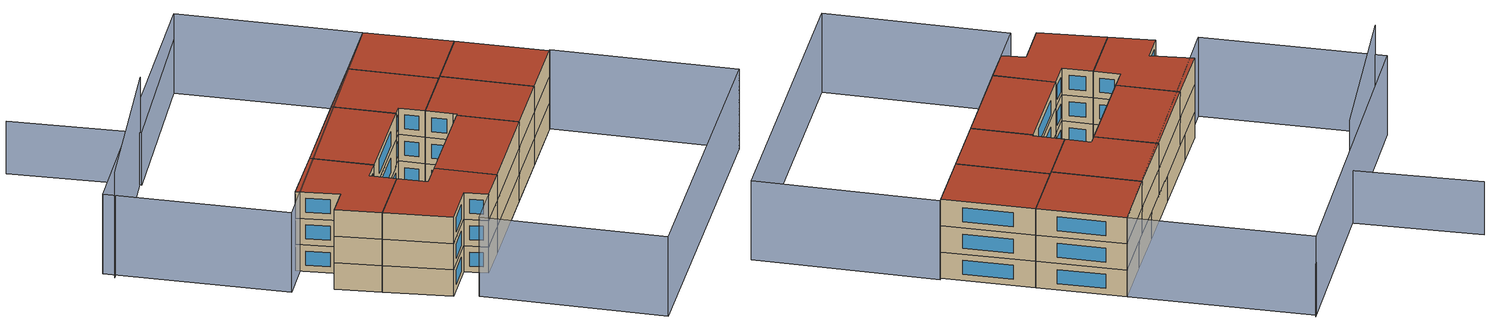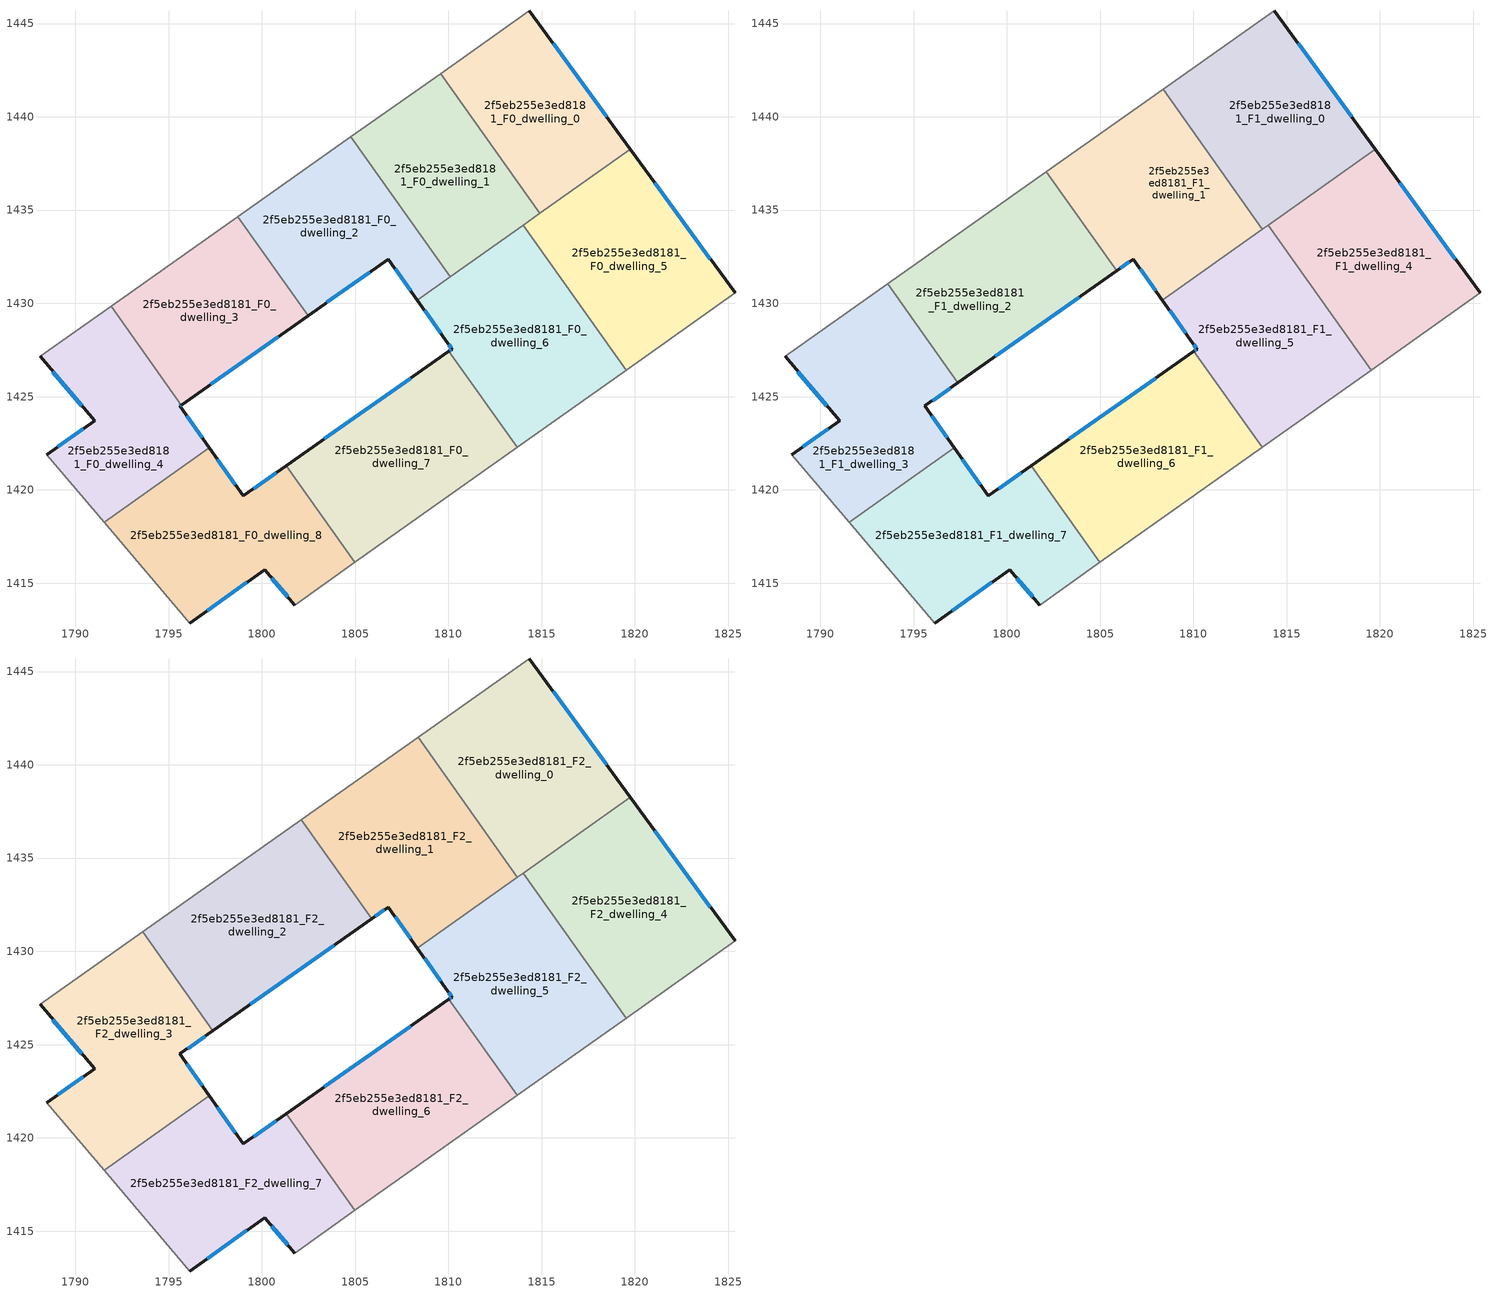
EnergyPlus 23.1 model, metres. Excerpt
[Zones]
2f5eb255e3ed8181_F0_dwelling_0
 floor ground (EU_floor_Construction): 1814.35,1445.68 1819.75,1438.27 1814.9,1434.82 1809.58,1442.32 z0
 wall outside (EU_wall_Construction): 1819.75,1438.27 1814.35,1445.68 z0:3
 wall to 2f5eb255e3ed8181_F0_dwelling_1 (EU_wall_Construction): 1809.58,1442.32 1814.9,1434.82 z0:3
 wall adiabatic (EU_wall_Construction): 1814.35,1445.68 1809.58,1442.32 z0:3
 wall to 2f5eb255e3ed8181_F0_dwelling_5 (EU_wall_Construction): 1814.9,1434.82 1819.75,1438.27 z0:3
 window (EU_Window_Construction): 1818.48,1440.01 1815.62,1443.94 z0.7:2.3
2f5eb255e3ed8181_F0_dwelling_1
 floor ground (EU_floor_Construction): 1809.58,1442.32 1814.9,1434.82 1810.1,1431.42 1804.78,1438.92 z0
 wall to 2f5eb255e3ed8181_F0_dwelling_2 (EU_wall_Construction): 1804.78,1438.92 1810.1,1431.42 z0:3
 wall adiabatic (EU_wall_Construction): 1809.58,1442.32 1804.78,1438.92 z0:3
 wall to 2f5eb255e3ed8181_F0_dwelling_6 (EU_wall_Construction): 1810.1,1431.42 1814.02,1434.2 z0:3
 wall to 2f5eb255e3ed8181_F0_dwelling_5 (EU_wall_Construction): 1814.02,1434.2 1814.9,1434.82 z0:3
 ceiling adiabatic (EU_roof_Construction): 1813.7,1433.97 1808.38,1441.47 1804.78,1438.92 1810.1,1431.42 z3
2f5eb255e3ed8181_F0_dwelling_2
 floor ground (EU_floor_Construction): 1804.78,1438.92 1810.1,1431.42 1808.34,1430.17 1806.78,1432.37 1802.48,1429.34 1798.72,1434.64 z0
 wall outside (EU_wall_Construction): 1802.48,1429.34 1806.78,1432.37 1808.34,1430.17 z0:3
 wall to 2f5eb255e3ed8181_F0_dwelling_3 (EU_wall_Construction): 1798.72,1434.64 1802.48,1429.34 z0:3
 wall adiabatic (EU_wall_Construction): 1804.78,1438.92 1798.72,1434.64 z0:3
 wall to 2f5eb255e3ed8181_F0_dwelling_6 (EU_wall_Construction): 1808.34,1430.17 1810.1,1431.42 z0:3
 window (EU_Window_Construction): 1807.15,1431.85 1807.97,1430.69 / 1803.49,1430.05 1805.77,1431.66 z0.7:2.3
2f5eb255e3ed8181_F0_dwelling_3
 floor ground (EU_floor_Construction): 1798.72,1434.64 1802.48,1429.34 1795.67,1424.55 1791.92,1429.84 z0
 wall outside (EU_wall_Construction): 1795.67,1424.55 1802.48,1429.34 z0:3
 wall to 2f5eb255e3ed8181_F0_dwelling_4 (EU_wall_Construction): 1791.92,1429.84 1795.67,1424.55 z0:3
 wall adiabatic (EU_wall_Construction): 1798.72,1434.64 1791.92,1429.84 z0:3
 window (EU_Window_Construction): 1797.27,1425.67 1800.88,1428.22 z0.7:2.3
2f5eb255e3ed8181_F0_dwelling_4
 floor ground (EU_floor_Construction): 1791.92,1429.84 1795.67,1424.55 1795.6,1424.5 1797.19,1422.26 1791.54,1418.25 1788.46,1421.89 1791.03,1423.71 1788.11,1427.15 z0
 wall outside (EU_wall_Construction): 1797.19,1422.26 1795.6,1424.5 1795.67,1424.55 / 1788.11,1427.15 1791.03,1423.71 1788.46,1421.89 z0:3
 wall to 2f5eb255e3ed8181_F0_dwelling_8 (EU_wall_Construction): 1791.54,1418.25 1797.19,1422.26 z0:3
 wall adiabatic (EU_wall_Construction): 1788.46,1421.89 1791.54,1418.25 / 1791.92,1429.84 1788.11,1427.15 z0:3
 window (EU_Window_Construction): 1795.62,1424.51 1795.66,1424.54 / 1796.81,1422.78 1795.97,1423.97 / 1790.43,1423.28 1789.06,1422.32 / 1788.79,1426.34 1790.34,1424.52 z0.7:2.3
2f5eb255e3ed8181_F0_dwelling_5
 floor ground (EU_floor_Construction): 1819.75,1438.27 1825.37,1430.56 1819.53,1426.42 1814.02,1434.2 z0
 wall outside (EU_wall_Construction): 1825.37,1430.56 1819.75,1438.27 z0:3
 wall to 2f5eb255e3ed8181_F0_dwelling_6 (EU_wall_Construction): 1814.02,1434.2 1819.53,1426.42 z0:3
 wall adiabatic (EU_wall_Construction): 1819.53,1426.42 1825.37,1430.56 z0:3
 window (EU_Window_Construction): 1824.05,1432.37 1821.07,1436.46 z0.7:2.3
2f5eb255e3ed8181_F0_dwelling_6
 floor ground (EU_floor_Construction): 1814.02,1434.2 1819.53,1426.42 1813.69,1422.28 1810.03,1427.43 1810.2,1427.55 1809.98,1427.85 1808.34,1430.17 z0
 wall outside (EU_wall_Construction): 1808.34,1430.17 1809.98,1427.85 1810.2,1427.55 1810.03,1427.43 z0:3
 wall adiabatic (EU_wall_Construction): 1813.69,1422.28 1819.53,1426.42 z0:3
 wall to 2f5eb255e3ed8181_F0_dwelling_7 (EU_wall_Construction): 1810.03,1427.43 1813.69,1422.28 z0:3
 window (EU_Window_Construction): 1810.16,1427.52 1810.07,1427.46 / 1810.03,1427.78 1810.15,1427.62 / 1808.72,1429.63 1809.59,1428.4 z0.7:2.3
2f5eb255e3ed8181_F0_dwelling_7
 floor ground (EU_floor_Construction): 1810.03,1427.43 1813.69,1422.28 1804.99,1416.11 1801.31,1421.29 z0
 wall outside (EU_wall_Construction): 1810.03,1427.43 1801.31,1421.29 z0:3
 wall to 2f5eb255e3ed8181_F0_dwelling_8 (EU_wall_Construction): 1801.31,1421.29 1804.99,1416.11 z0:3
 wall adiabatic (EU_wall_Construction): 1804.99,1416.11 1813.69,1422.28 z0:3
 window (EU_Window_Construction): 1807.99,1425.99 1803.36,1422.73 z0.7:2.3
2f5eb255e3ed8181_F0_dwelling_8
 floor ground (EU_floor_Construction): 1801.31,1421.29 1804.99,1416.11 1801.76,1413.81 1800.15,1415.71 1796.13,1412.85 1791.54,1418.25 1797.19,1422.26 1799.02,1419.67 z0
 wall outside (EU_wall_Construction): 1801.31,1421.29 1799.02,1419.67 1797.19,1422.26 / 1796.13,1412.85 1800.15,1415.71 1801.76,1413.81 z0:3
 wall adiabatic (EU_wall_Construction): 1801.76,1413.81 1804.99,1416.11 / 1791.54,1418.25 1796.13,1412.85 z0:3
 window (EU_Window_Construction): 1798.59,1420.28 1797.62,1421.65 / 1800.77,1420.91 1799.55,1420.05 / 1800.52,1415.27 1801.38,1414.26 / 1797.07,1413.52 1799.2,1415.04 z0.7:2.3
2f5eb255e3ed8181_F1_dwelling_0
 floor to 2f5eb255e3ed8181_F0_dwelling_0 (EU_floor_Construction): 1814.35,1445.68 1819.75,1438.27 1814.9,1434.82 1809.58,1442.32 z3
 floor to 2f5eb255e3ed8181_F0_dwelling_1 (EU_floor_Construction): 1809.58,1442.32 1814.9,1434.82 1813.7,1433.97 1808.38,1441.47 z3
 wall outside (EU_wall_Construction): 1819.75,1438.27 1814.35,1445.68 z3:6
 wall to 2f5eb255e3ed8181_F1_dwelling_1 (EU_wall_Construction): 1808.38,1441.47 1813.7,1433.97 z3:6
 wall adiabatic (EU_wall_Construction): 1814.35,1445.68 1808.38,1441.47 z3:6
 wall to 2f5eb255e3ed8181_F1_dwelling_4 (EU_wall_Construction): 1814.02,1434.2 1819.75,1438.27 z3:6
 wall to 2f5eb255e3ed8181_F1_dwelling_5 (EU_wall_Construction): 1813.7,1433.97 1814.02,1434.2 z3:6
 window (EU_Window_Construction): 1818.48,1440.01 1815.62,1443.94 z3.7:5.3
2f5eb255e3ed8181_F1_dwelling_1
 floor to 2f5eb255e3ed8181_F0_dwelling_2 (EU_floor_Construction): 1804.78,1438.92 1810.1,1431.42 1808.34,1430.17 1806.78,1432.37 1805.88,1431.74 1802.11,1437.04 z3
 floor adiabatic (EU_floor_Construction): 1808.38,1441.47 1813.7,1433.97 1810.1,1431.42 1804.78,1438.92 z3
 wall outside (EU_wall_Construction): 1805.88,1431.74 1806.78,1432.37 1808.34,1430.17 z3:6
 wall to 2f5eb255e3ed8181_F1_dwelling_2 (EU_wall_Construction): 1802.11,1437.04 1805.88,1431.74 z3:6
 wall adiabatic (EU_wall_Construction): 1808.38,1441.47 1802.11,1437.04 z3:6
 wall to 2f5eb255e3ed8181_F1_dwelling_5 (EU_wall_Construction): 1808.34,1430.17 1813.7,1433.97 z3:6
 window (EU_Window_Construction): 1807.15,1431.85 1807.97,1430.69 / 1806.09,1431.88 1806.57,1432.22 z3.7:5.3
2f5eb255e3ed8181_F1_dwelling_2
 floor to 2f5eb255e3ed8181_F0_dwelling_2 (EU_floor_Construction): 1802.11,1437.04 1805.88,1431.74 1802.48,1429.34 1798.72,1434.64 z3
 floor to 2f5eb255e3ed8181_F0_dwelling_3 (EU_floor_Construction): 1798.72,1434.64 1802.48,1429.34 1797.38,1425.75 1793.62,1431.04 z3
 wall outside (EU_wall_Construction): 1797.38,1425.75 1805.88,1431.74 z3:6
 wall to 2f5eb255e3ed8181_F1_dwelling_3 (EU_wall_Construction): 1793.62,1431.04 1797.38,1425.75 z3:6
 wall adiabatic (EU_wall_Construction): 1802.11,1437.04 1793.62,1431.04 z3:6
 window (EU_Window_Construction): 1799.37,1427.15 1803.88,1430.33 z3.7:5.3
2f5eb255e3ed8181_F1_dwelling_3
 floor to 2f5eb255e3ed8181_F0_dwelling_3 (EU_floor_Construction): 1793.62,1431.04 1797.38,1425.75 1795.67,1424.55 1791.92,1429.84 z3
 floor to 2f5eb255e3ed8181_F0_dwelling_4 (EU_floor_Construction): 1791.92,1429.84 1795.67,1424.55 1795.6,1424.5 1797.19,1422.26 1791.54,1418.25 1788.46,1421.89 1791.03,1423.71 1788.11,1427.15 z3
 wall outside (EU_wall_Construction): 1797.19,1422.26 1795.6,1424.5 1797.38,1425.75 / 1788.11,1427.15 1791.03,1423.71 1788.46,1421.89 z3:6
 wall to 2f5eb255e3ed8181_F1_dwelling_7 (EU_wall_Construction): 1791.54,1418.25 1797.19,1422.26 z3:6
 wall adiabatic (EU_wall_Construction): 1788.46,1421.89 1791.54,1418.25 / 1793.62,1431.04 1788.11,1427.15 z3:6
 window (EU_Window_Construction): 1796.02,1424.79 1796.96,1425.45 / 1796.81,1422.78 1795.97,1423.97 / 1790.43,1423.28 1789.06,1422.32 / 1788.79,1426.34 1790.34,1424.52 z3.7:5.3
2f5eb255e3ed8181_F1_dwelling_4
 floor to 2f5eb255e3ed8181_F0_dwelling_5 (EU_floor_Construction): 1819.75,1438.27 1825.37,1430.56 1819.53,1426.42 1814.02,1434.2 z3
 wall outside (EU_wall_Construction): 1825.37,1430.56 1819.75,1438.27 z3:6
 wall to 2f5eb255e3ed8181_F1_dwelling_5 (EU_wall_Construction): 1814.02,1434.2 1819.53,1426.42 z3:6
 wall adiabatic (EU_wall_Construction): 1819.53,1426.42 1825.37,1430.56 z3:6
 window (EU_Window_Construction): 1824.05,1432.37 1821.07,1436.46 z3.7:5.3
2f5eb255e3ed8181_F1_dwelling_5
 floor to 2f5eb255e3ed8181_F0_dwelling_6 (EU_floor_Construction): 1814.02,1434.2 1819.53,1426.42 1813.69,1422.28 1810.03,1427.43 1810.2,1427.55 1809.98,1427.85 1808.34,1430.17 z3
 wall outside (EU_wall_Construction): 1808.34,1430.17 1809.98,1427.85 1810.2,1427.55 1810.03,1427.43 z3:6
 wall adiabatic (EU_wall_Construction): 1813.69,1422.28 1819.53,1426.42 z3:6
 wall to 2f5eb255e3ed8181_F1_dwelling_6 (EU_wall_Construction): 1810.03,1427.43 1813.69,1422.28 z3:6
 window (EU_Window_Construction): 1810.16,1427.52 1810.07,1427.46 / 1810.03,1427.78 1810.15,1427.62 / 1808.72,1429.63 1809.59,1428.4 z3.7:5.3
2f5eb255e3ed8181_F1_dwelling_6
 floor to 2f5eb255e3ed8181_F0_dwelling_7 (EU_floor_Construction): 1810.03,1427.43 1813.69,1422.28 1804.99,1416.11 1801.31,1421.29 z3
 wall outside (EU_wall_Construction): 1810.03,1427.43 1801.31,1421.29 z3:6
 wall to 2f5eb255e3ed8181_F1_dwelling_7 (EU_wall_Construction): 1801.31,1421.29 1804.99,1416.11 z3:6
 wall adiabatic (EU_wall_Construction): 1804.99,1416.11 1813.69,1422.28 z3:6
 window (EU_Window_Construction): 1807.99,1425.99 1803.36,1422.73 z3.7:5.3
2f5eb255e3ed8181_F1_dwelling_7
 floor to 2f5eb255e3ed8181_F0_dwelling_8 (EU_floor_Construction): 1801.31,1421.29 1804.99,1416.11 1801.76,1413.81 1800.15,1415.71 1796.13,1412.85 1791.54,1418.25 1797.19,1422.26 1799.02,1419.67 z3
 wall outside (EU_wall_Construction): 1801.31,1421.29 1799.02,1419.67 1797.19,1422.26 / 1796.13,1412.85 1800.15,1415.71 1801.76,1413.81 z3:6
 wall adiabatic (EU_wall_Construction): 1801.76,1413.81 1804.99,1416.11 / 1791.54,1418.25 1796.13,1412.85 z3:6
 window (EU_Window_Construction): 1798.59,1420.28 1797.62,1421.65 / 1800.77,1420.91 1799.55,1420.05 / 1800.52,1415.27 1801.38,1414.26 / 1797.07,1413.52 1799.2,1415.04 z3.7:5.3
2f5eb255e3ed8181_F2_dwelling_0
 floor to 2f5eb255e3ed8181_F1_dwelling_0 (EU_floor_Construction): 1814.35,1445.68 1819.75,1438.27 1813.7,1433.97 1808.38,1441.47 z6
 wall outside (EU_wall_Construction): 1819.75,1438.27 1814.35,1445.68 z6:9
 wall to 2f5eb255e3ed8181_F2_dwelling_1 (EU_wall_Construction): 1808.38,1441.47 1813.7,1433.97 z6:9
 wall adiabatic (EU_wall_Construction): 1814.35,1445.68 1808.38,1441.47 z6:9
 wall to 2f5eb255e3ed8181_F2_dwelling_4 (EU_wall_Construction): 1814.02,1434.2 1819.75,1438.27 z6:9
 wall to 2f5eb255e3ed8181_F2_dwelling_5 (EU_wall_Construction): 1813.7,1433.97 1814.02,1434.2 z6:9
 window (EU_Window_Construction): 1818.48,1440.01 1815.62,1443.94 z6.7:8.3
 roof outside (EU_roof_Construction): 1819.75,1438.27 1814.35,1445.68 1808.38,1441.47 1813.7,1433.97 z9
2f5eb255e3ed8181_F2_dwelling_1
 floor to 2f5eb255e3ed8181_F1_dwelling_1 (EU_floor_Construction): 1808.38,1441.47 1813.7,1433.97 1808.34,1430.17 1806.78,1432.37 1805.88,1431.74 1802.11,1437.04 z6
 wall outside (EU_wall_Construction): 1805.88,1431.74 1806.78,1432.37 1808.34,1430.17 z6:9
 wall to 2f5eb255e3ed8181_F2_dwelling_2 (EU_wall_Construction): 1802.11,1437.04 1805.88,1431.74 z6:9
 wall adiabatic (EU_wall_Construction): 1808.38,1441.47 1802.11,1437.04 z6:9
 wall to 2f5eb255e3ed8181_F2_dwelling_5 (EU_wall_Construction): 1808.34,1430.17 1813.7,1433.97 z6:9
 window (EU_Window_Construction): 1807.15,1431.85 1807.97,1430.69 / 1806.09,1431.88 1806.57,1432.22 z6.7:8.3
 roof outside (EU_roof_Construction): 1813.7,1433.97 1808.38,1441.47 1802.11,1437.04 1805.88,1431.74 1806.78,1432.37 1808.34,1430.17 z9
2f5eb255e3ed8181_F2_dwelling_2
 floor to 2f5eb255e3ed8181_F1_dwelling_2 (EU_floor_Construction): 1802.11,1437.04 1805.88,1431.74 1797.38,1425.75 1793.62,1431.04 z6
 wall outside (EU_wall_Construction): 1797.38,1425.75 1805.88,1431.74 z6:9
 wall to 2f5eb255e3ed8181_F2_dwelling_3 (EU_wall_Construction): 1793.62,1431.04 1797.38,1425.75 z6:9
 wall adiabatic (EU_wall_Construction): 1802.11,1437.04 1793.62,1431.04 z6:9
 window (EU_Window_Construction): 1799.37,1427.15 1803.88,1430.33 z6.7:8.3
 roof outside (EU_roof_Construction): 1805.88,1431.74 1802.11,1437.04 1793.62,1431.04 1797.38,1425.75 z9
2f5eb255e3ed8181_F2_dwelling_3
 floor to 2f5eb255e3ed8181_F1_dwelling_3 (EU_floor_Construction): 1793.62,1431.04 1797.38,1425.75 1795.6,1424.5 1797.19,1422.26 1791.54,1418.25 1788.46,1421.89 1791.03,1423.71 1788.11,1427.15 z6
 wall outside (EU_wall_Construction): 1797.19,1422.26 1795.6,1424.5 1797.38,1425.75 / 1788.11,1427.15 1791.03,1423.71 1788.46,1421.89 z6:9
 wall to 2f5eb255e3ed8181_F2_dwelling_7 (EU_wall_Construction): 1791.54,1418.25 1797.19,1422.26 z6:9
 wall adiabatic (EU_wall_Construction): 1788.46,1421.89 1791.54,1418.25 / 1793.62,1431.04 1788.11,1427.15 z6:9
 window (EU_Window_Construction): 1796.02,1424.79 1796.96,1425.45 / 1796.81,1422.78 1795.97,1423.97 / 1790.43,1423.28 1789.06,1422.32 / 1788.79,1426.34 1790.34,1424.52 z6.7:8.3
 roof outside (EU_roof_Construction): 1797.19,1422.26 1795.6,1424.5 1797.38,1425.75 1793.62,1431.04 1788.11,1427.15 1791.03,1423.71 1788.46,1421.89 1791.54,1418.25 z9
2f5eb255e3ed8181_F2_dwelling_4
 floor to 2f5eb255e3ed8181_F1_dwelling_4 (EU_floor_Construction): 1819.75,1438.27 1825.37,1430.56 1819.53,1426.42 1814.02,1434.2 z6
 wall outside (EU_wall_Construction): 1825.37,1430.56 1819.75,1438.27 z6:9
 wall to 2f5eb255e3ed8181_F2_dwelling_5 (EU_wall_Construction): 1814.02,1434.2 1819.53,1426.42 z6:9
 wall adiabatic (EU_wall_Construction): 1819.53,1426.42 1825.37,1430.56 z6:9
 window (EU_Window_Construction): 1824.05,1432.37 1821.07,1436.46 z6.7:8.3
 roof outside (EU_roof_Construction): 1825.37,1430.56 1819.75,1438.27 1814.02,1434.2 1819.53,1426.42 z9
2f5eb255e3ed8181_F2_dwelling_5
 floor to 2f5eb255e3ed8181_F1_dwelling_5 (EU_floor_Construction): 1814.02,1434.2 1819.53,1426.42 1813.69,1422.28 1810.03,1427.43 1810.2,1427.55 1809.98,1427.85 1808.34,1430.17 z6
 wall outside (EU_wall_Construction): 1808.34,1430.17 1809.98,1427.85 1810.2,1427.55 1810.03,1427.43 z6:9
 wall adiabatic (EU_wall_Construction): 1813.69,1422.28 1819.53,1426.42 z6:9
 wall to 2f5eb255e3ed8181_F2_dwelling_6 (EU_wall_Construction): 1810.03,1427.43 1813.69,1422.28 z6:9
 window (EU_Window_Construction): 1810.16,1427.52 1810.07,1427.46 / 1810.03,1427.78 1810.15,1427.62 / 1808.72,1429.63 1809.59,1428.4 z6.7:8.3
 roof outside (EU_roof_Construction): 1819.53,1426.42 1814.02,1434.2 1808.34,1430.17 1809.98,1427.85 1810.2,1427.55 1810.03,1427.43 1813.69,1422.28 z9
2f5eb255e3ed8181_F2_dwelling_6
 floor to 2f5eb255e3ed8181_F1_dwelling_6 (EU_floor_Construction): 1810.03,1427.43 1813.69,1422.28 1804.99,1416.11 1801.31,1421.29 z6
 wall outside (EU_wall_Construction): 1810.03,1427.43 1801.31,1421.29 z6:9
 wall to 2f5eb255e3ed8181_F2_dwelling_7 (EU_wall_Construction): 1801.31,1421.29 1804.99,1416.11 z6:9
 wall adiabatic (EU_wall_Construction): 1804.99,1416.11 1813.69,1422.28 z6:9
 window (EU_Window_Construction): 1807.99,1425.99 1803.36,1422.73 z6.7:8.3
 roof outside (EU_roof_Construction): 1813.69,1422.28 1810.03,1427.43 1801.31,1421.29 1804.99,1416.11 z9
2f5eb255e3ed8181_F2_dwelling_7
 floor to 2f5eb255e3ed8181_F1_dwelling_7 (EU_floor_Construction): 1801.31,1421.29 1804.99,1416.11 1801.76,1413.81 1800.15,1415.71 1796.13,1412.85 1791.54,1418.25 1797.19,1422.26 1799.02,1419.67 z6
 wall outside (EU_wall_Construction): 1801.31,1421.29 1799.02,1419.67 1797.19,1422.26 / 1796.13,1412.85 1800.15,1415.71 1801.76,1413.81 z6:9
 wall adiabatic (EU_wall_Construction): 1801.76,1413.81 1804.99,1416.11 / 1791.54,1418.25 1796.13,1412.85 z6:9
 window (EU_Window_Construction): 1798.59,1420.28 1797.62,1421.65 / 1800.77,1420.91 1799.55,1420.05 / 1800.52,1415.27 1801.38,1414.26 / 1797.07,1413.52 1799.2,1415.04 z6.7:8.3
 roof outside (EU_roof_Construction): 1804.99,1416.11 1801.31,1421.29 1799.02,1419.67 1797.19,1422.26 1791.54,1418.25 1796.13,1412.85 1800.15,1415.71 1801.76,1413.81 z9
shading: 1798,1411.16 1825.57,1430.71 / 1825.57,1430.71 1836.59,1415.17 / 1836.59,1415.17 1809.02,1395.62 / 1809.02,1395.62 1798,1411.16 / 1803.15,1461.04 1814.35,1445.68 / 1814.35,1445.68 1785,1424.29 / 1785,1424.29 1773.81,1439.65 / 1773.81,1439.65 1803.15,1461.04 z0:9; 1788.71,1450.32 1774.13,1438.24 z0:12; 1803.39,1461.22 1788.44,1449.79 / 1788.44,1449.79 1780.2,1460.57 z0:6
[Building]
EU S2 Campaign: North Axis=0; Terrain=City; Solar Distribution=FullExterior
[Site:Location]
Budapest.Ferenc.Liszt.Intl.AP: Latitude=47.437; Longitude=19.256; Time Zone=1; Elevation=185
[SizingPeriod:WeatherFileDays]
AnnualSizingPeriod: Begin Month=1; Begin Day of Month=1; End Month=12; End Day of Month=31; Day of Week for Start Day=Monday; Use Weather File Daylight Saving Period=No; Use Weather File Rain and Snow Indicators=No
[MATERIAL]
EU_InternalMass_Material: Roughness=MediumRough; Thickness=0.1; Conductivity=1; Density=1800; Specific Heat=900; Thermal Absorptance=0.9; Solar Absorptance=0.7; Visible Absorptance=0.7
[MATERIAL:NOMASS] Roughness=MediumRough; Thermal Absorptance=0.9; Solar Absorptance=0.7; Visible Absorptance=0.7
Name | Thermal Resistance
EU_wall_NoMass | 0.832559
EU_roof_NoMass | 1.39638
EU_floor_NoMass | 0.872794
[WINDOWMATERIAL:SIMPLEGLAZINGSYSTEM]
EU_Window_SimpleGlazing: UFactor=2.79869; Solar Heat Gain Coefficient=0.75; Visible Transmittance=0.75
[CONSTRUCTION]
EU_wall_Construction: EU_wall_NoMass
EU_roof_Construction: EU_roof_NoMass
EU_floor_Construction: EU_floor_NoMass
EU_Window_Construction: EU_Window_SimpleGlazing
EU_InternalMass_Construction: EU_InternalMass_Material
[ZONE] Type=1; Multiplier=1; Ceiling Height=autocalculate; Floor Area=autocalculate; Part of Total Floor Area=Yes
Name | Volume
2f5eb255e3ed8181_F0_dwelling_0 | 162.261
2f5eb255e3ed8181_F1_dwelling_0; 2f5eb255e3ed8181_F2_dwelling_0 | 202.84
2f5eb255e3ed8181_F0_dwelling_1 | 162.272
2f5eb255e3ed8181_F1_dwelling_1; 2f5eb255e3ed8181_F2_dwelling_1 | 202.837
2f5eb255e3ed8181_F0_dwelling_2 | 162.28
2f5eb255e3ed8181_F1_dwelling_2; 2f5eb255e3ed8181_F2_dwelling_2 | 202.829
2f5eb255e3ed8181_F0_dwelling_3 | 162.254
2f5eb255e3ed8181_F1_dwelling_3; 2f5eb255e3ed8181_F2_dwelling_3 | 202.848
2f5eb255e3ed8181_F0_dwelling_4 | 162.273
2f5eb255e3ed8181_F1_dwelling_4; 2f5eb255e3ed8181_F2_dwelling_4; 2f5eb255e3ed8181_F0_dwelling_5 | 202.82
2f5eb255e3ed8181_F1_dwelling_5; 2f5eb255e3ed8181_F2_dwelling_5; 2f5eb255e3ed8181_F0_dwelling_6 | 202.841
2f5eb255e3ed8181_F1_dwelling_6; 2f5eb255e3ed8181_F2_dwelling_6; 2f5eb255e3ed8181_F0_dwelling_7 | 202.821
2f5eb255e3ed8181_F1_dwelling_7; 2f5eb255e3ed8181_F2_dwelling_7; 2f5eb255e3ed8181_F0_dwelling_8 | 202.825
[INTERNALMASS] Construction=EU_InternalMass_Construction
Name | Zone or ZoneList | Surface Area
2f5eb255e3ed8181_F0_dwelling_0_EU_InternalMass | 2f5eb255e3ed8181_F0_dwelling_0 | 54.0871
2f5eb255e3ed8181_F0_dwelling_1_EU_InternalMass | 2f5eb255e3ed8181_F0_dwelling_1 | 54.0906
2f5eb255e3ed8181_F0_dwelling_2_EU_InternalMass | 2f5eb255e3ed8181_F0_dwelling_2 | 54.0933
2f5eb255e3ed8181_F0_dwelling_3_EU_InternalMass | 2f5eb255e3ed8181_F0_dwelling_3 | 54.0845
2f5eb255e3ed8181_F0_dwelling_4_EU_InternalMass | 2f5eb255e3ed8181_F0_dwelling_4 | 54.0909
2f5eb255e3ed8181_F0_dwelling_5_EU_InternalMass | 2f5eb255e3ed8181_F0_dwelling_5 | 67.6066
2f5eb255e3ed8181_F0_dwelling_6_EU_InternalMass | 2f5eb255e3ed8181_F0_dwelling_6 | 67.6137
2f5eb255e3ed8181_F0_dwelling_7_EU_InternalMass | 2f5eb255e3ed8181_F0_dwelling_7 | 67.607
2f5eb255e3ed8181_F0_dwelling_8_EU_InternalMass | 2f5eb255e3ed8181_F0_dwelling_8 | 67.6084
2f5eb255e3ed8181_F1_dwelling_0_EU_InternalMass | 2f5eb255e3ed8181_F1_dwelling_0 | 67.6134
2f5eb255e3ed8181_F1_dwelling_1_EU_InternalMass | 2f5eb255e3ed8181_F1_dwelling_1 | 67.6123
2f5eb255e3ed8181_F1_dwelling_2_EU_InternalMass | 2f5eb255e3ed8181_F1_dwelling_2 | 67.6097
2f5eb255e3ed8181_F1_dwelling_3_EU_InternalMass | 2f5eb255e3ed8181_F1_dwelling_3 | 67.6158
2f5eb255e3ed8181_F1_dwelling_4_EU_InternalMass | 2f5eb255e3ed8181_F1_dwelling_4 | 67.6066
2f5eb255e3ed8181_F1_dwelling_5_EU_InternalMass | 2f5eb255e3ed8181_F1_dwelling_5 | 67.6137
2f5eb255e3ed8181_F1_dwelling_6_EU_InternalMass | 2f5eb255e3ed8181_F1_dwelling_6 | 67.607
2f5eb255e3ed8181_F1_dwelling_7_EU_InternalMass | 2f5eb255e3ed8181_F1_dwelling_7 | 67.6084
2f5eb255e3ed8181_F2_dwelling_0_EU_InternalMass | 2f5eb255e3ed8181_F2_dwelling_0 | 67.6134
2f5eb255e3ed8181_F2_dwelling_1_EU_InternalMass | 2f5eb255e3ed8181_F2_dwelling_1 | 67.6123
2f5eb255e3ed8181_F2_dwelling_2_EU_InternalMass | 2f5eb255e3ed8181_F2_dwelling_2 | 67.6097
2f5eb255e3ed8181_F2_dwelling_3_EU_InternalMass | 2f5eb255e3ed8181_F2_dwelling_3 | 67.6158
2f5eb255e3ed8181_F2_dwelling_4_EU_InternalMass | 2f5eb255e3ed8181_F2_dwelling_4 | 67.6066
2f5eb255e3ed8181_F2_dwelling_5_EU_InternalMass | 2f5eb255e3ed8181_F2_dwelling_5 | 67.6137
2f5eb255e3ed8181_F2_dwelling_6_EU_InternalMass | 2f5eb255e3ed8181_F2_dwelling_6 | 67.607
2f5eb255e3ed8181_F2_dwelling_7_EU_InternalMass | 2f5eb255e3ed8181_F2_dwelling_7 | 67.6084
[OTHEREQUIPMENT] Fuel Type=Electricity; Design Level Calculation Method=Watts/Area; Power per Zone Floor Area=1; Fraction Latent=0; Fraction Radiant=0; Fraction Lost=0; Carbon Dioxide Generation Rate=0; EndUse Subcategory=EU_Step8_InternalGains
Name | Zone or ZoneList or Space or SpaceList | Schedule
EU_Step8_InternalGain_2f5eb255e3ed8181_F0_dwelling_0_f000 | 2f5eb255e3ed8181_F0_dwelling_0 | EU_Step8_GainSchedule_2f5eb255e3ed8181_F0_dwelling_0_f000
EU_Step8_InternalGain_2f5eb255e3ed8181_F0_dwelling_1_f000 | 2f5eb255e3ed8181_F0_dwelling_1 | EU_Step8_GainSchedule_2f5eb255e3ed8181_F0_dwelling_1_f000
EU_Step8_InternalGain_2f5eb255e3ed8181_F0_dwelling_2_f000 | 2f5eb255e3ed8181_F0_dwelling_2 | EU_Step8_GainSchedule_2f5eb255e3ed8181_F0_dwelling_2_f000
EU_Step8_InternalGain_2f5eb255e3ed8181_F0_dwelling_3_f000 | 2f5eb255e3ed8181_F0_dwelling_3 | EU_Step8_GainSchedule_2f5eb255e3ed8181_F0_dwelling_3_f000
EU_Step8_InternalGain_2f5eb255e3ed8181_F0_dwelling_4_f000 | 2f5eb255e3ed8181_F0_dwelling_4 | EU_Step8_GainSchedule_2f5eb255e3ed8181_F0_dwelling_4_f000
EU_Step8_InternalGain_2f5eb255e3ed8181_F0_dwelling_5_f000 | 2f5eb255e3ed8181_F0_dwelling_5 | EU_Step8_GainSchedule_2f5eb255e3ed8181_F0_dwelling_5_f000
EU_Step8_InternalGain_2f5eb255e3ed8181_F0_dwelling_6_f000 | 2f5eb255e3ed8181_F0_dwelling_6 | EU_Step8_GainSchedule_2f5eb255e3ed8181_F0_dwelling_6_f000
EU_Step8_InternalGain_2f5eb255e3ed8181_F0_dwelling_7_f000 | 2f5eb255e3ed8181_F0_dwelling_7 | EU_Step8_GainSchedule_2f5eb255e3ed8181_F0_dwelling_7_f000
EU_Step8_InternalGain_2f5eb255e3ed8181_F0_dwelling_8_f000 | 2f5eb255e3ed8181_F0_dwelling_8 | EU_Step8_GainSchedule_2f5eb255e3ed8181_F0_dwelling_8_f000
EU_Step8_InternalGain_2f5eb255e3ed8181_F1_dwelling_0_f000 | 2f5eb255e3ed8181_F1_dwelling_0 | EU_Step8_GainSchedule_2f5eb255e3ed8181_F1_dwelling_0_f000
EU_Step8_InternalGain_2f5eb255e3ed8181_F1_dwelling_1_f000 | 2f5eb255e3ed8181_F1_dwelling_1 | EU_Step8_GainSchedule_2f5eb255e3ed8181_F1_dwelling_1_f000
EU_Step8_InternalGain_2f5eb255e3ed8181_F1_dwelling_2_f000 | 2f5eb255e3ed8181_F1_dwelling_2 | EU_Step8_GainSchedule_2f5eb255e3ed8181_F1_dwelling_2_f000
EU_Step8_InternalGain_2f5eb255e3ed8181_F1_dwelling_3_f000 | 2f5eb255e3ed8181_F1_dwelling_3 | EU_Step8_GainSchedule_2f5eb255e3ed8181_F1_dwelling_3_f000
EU_Step8_InternalGain_2f5eb255e3ed8181_F1_dwelling_4_f000 | 2f5eb255e3ed8181_F1_dwelling_4 | EU_Step8_GainSchedule_2f5eb255e3ed8181_F1_dwelling_4_f000
EU_Step8_InternalGain_2f5eb255e3ed8181_F1_dwelling_5_f000 | 2f5eb255e3ed8181_F1_dwelling_5 | EU_Step8_GainSchedule_2f5eb255e3ed8181_F1_dwelling_5_f000
EU_Step8_InternalGain_2f5eb255e3ed8181_F1_dwelling_6_f000 | 2f5eb255e3ed8181_F1_dwelling_6 | EU_Step8_GainSchedule_2f5eb255e3ed8181_F1_dwelling_6_f000
EU_Step8_InternalGain_2f5eb255e3ed8181_F1_dwelling_7_f000 | 2f5eb255e3ed8181_F1_dwelling_7 | EU_Step8_GainSchedule_2f5eb255e3ed8181_F1_dwelling_7_f000
EU_Step8_InternalGain_2f5eb255e3ed8181_F2_dwelling_0_f000 | 2f5eb255e3ed8181_F2_dwelling_0 | EU_Step8_GainSchedule_2f5eb255e3ed8181_F2_dwelling_0_f000
EU_Step8_InternalGain_2f5eb255e3ed8181_F2_dwelling_1_f000 | 2f5eb255e3ed8181_F2_dwelling_1 | EU_Step8_GainSchedule_2f5eb255e3ed8181_F2_dwelling_1_f000
EU_Step8_InternalGain_2f5eb255e3ed8181_F2_dwelling_2_f000 | 2f5eb255e3ed8181_F2_dwelling_2 | EU_Step8_GainSchedule_2f5eb255e3ed8181_F2_dwelling_2_f000
EU_Step8_InternalGain_2f5eb255e3ed8181_F2_dwelling_3_f000 | 2f5eb255e3ed8181_F2_dwelling_3 | EU_Step8_GainSchedule_2f5eb255e3ed8181_F2_dwelling_3_f000
EU_Step8_InternalGain_2f5eb255e3ed8181_F2_dwelling_4_f000 | 2f5eb255e3ed8181_F2_dwelling_4 | EU_Step8_GainSchedule_2f5eb255e3ed8181_F2_dwelling_4_f000
EU_Step8_InternalGain_2f5eb255e3ed8181_F2_dwelling_5_f000 | 2f5eb255e3ed8181_F2_dwelling_5 | EU_Step8_GainSchedule_2f5eb255e3ed8181_F2_dwelling_5_f000
EU_Step8_InternalGain_2f5eb255e3ed8181_F2_dwelling_6_f000 | 2f5eb255e3ed8181_F2_dwelling_6 | EU_Step8_GainSchedule_2f5eb255e3ed8181_F2_dwelling_6_f000
EU_Step8_InternalGain_2f5eb255e3ed8181_F2_dwelling_7_f000 | 2f5eb255e3ed8181_F2_dwelling_7 | EU_Step8_GainSchedule_2f5eb255e3ed8181_F2_dwelling_7_f000
[ZONEVENTILATION:DESIGNFLOWRATE] Schedule=EU_AlwaysOn; Design Flow Rate Calculation Method=AirChanges/Hour; Air Changes per Hour=0.475469; Ventilation Type=Natural; Fan Pressure Rise=0; Fan Total Efficiency=1; Constant Term Coefficient=1; Temperature Term Coefficient=0; Velocity Term Coefficient=0; Velocity Squared Term Coefficient=0; Minimum Indoor Temperature=-100; Maximum Indoor Temperature=100; Delta Temperature=-100; Minimum Outdoor Temperature=-100; Maximum Outdoor Temperature=100; Maximum Wind Speed=40
Name | Zone or ZoneList or Space or SpaceList
EU_ConstantAir_2f5eb255e3ed8181_F0_dwelling_0 | 2f5eb255e3ed8181_F0_dwelling_0
EU_ConstantAir_2f5eb255e3ed8181_F0_dwelling_1 | 2f5eb255e3ed8181_F0_dwelling_1
EU_ConstantAir_2f5eb255e3ed8181_F0_dwelling_2 | 2f5eb255e3ed8181_F0_dwelling_2
EU_ConstantAir_2f5eb255e3ed8181_F0_dwelling_3 | 2f5eb255e3ed8181_F0_dwelling_3
EU_ConstantAir_2f5eb255e3ed8181_F0_dwelling_4 | 2f5eb255e3ed8181_F0_dwelling_4
EU_ConstantAir_2f5eb255e3ed8181_F0_dwelling_5 | 2f5eb255e3ed8181_F0_dwelling_5
EU_ConstantAir_2f5eb255e3ed8181_F0_dwelling_6 | 2f5eb255e3ed8181_F0_dwelling_6
EU_ConstantAir_2f5eb255e3ed8181_F0_dwelling_7 | 2f5eb255e3ed8181_F0_dwelling_7
EU_ConstantAir_2f5eb255e3ed8181_F0_dwelling_8 | 2f5eb255e3ed8181_F0_dwelling_8
EU_ConstantAir_2f5eb255e3ed8181_F1_dwelling_0 | 2f5eb255e3ed8181_F1_dwelling_0
EU_ConstantAir_2f5eb255e3ed8181_F1_dwelling_1 | 2f5eb255e3ed8181_F1_dwelling_1
EU_ConstantAir_2f5eb255e3ed8181_F1_dwelling_2 | 2f5eb255e3ed8181_F1_dwelling_2
EU_ConstantAir_2f5eb255e3ed8181_F1_dwelling_3 | 2f5eb255e3ed8181_F1_dwelling_3
EU_ConstantAir_2f5eb255e3ed8181_F1_dwelling_4 | 2f5eb255e3ed8181_F1_dwelling_4
EU_ConstantAir_2f5eb255e3ed8181_F1_dwelling_5 | 2f5eb255e3ed8181_F1_dwelling_5
EU_ConstantAir_2f5eb255e3ed8181_F1_dwelling_6 | 2f5eb255e3ed8181_F1_dwelling_6
EU_ConstantAir_2f5eb255e3ed8181_F1_dwelling_7 | 2f5eb255e3ed8181_F1_dwelling_7
EU_ConstantAir_2f5eb255e3ed8181_F2_dwelling_0 | 2f5eb255e3ed8181_F2_dwelling_0
EU_ConstantAir_2f5eb255e3ed8181_F2_dwelling_1 | 2f5eb255e3ed8181_F2_dwelling_1
EU_ConstantAir_2f5eb255e3ed8181_F2_dwelling_2 | 2f5eb255e3ed8181_F2_dwelling_2
EU_ConstantAir_2f5eb255e3ed8181_F2_dwelling_3 | 2f5eb255e3ed8181_F2_dwelling_3
EU_ConstantAir_2f5eb255e3ed8181_F2_dwelling_4 | 2f5eb255e3ed8181_F2_dwelling_4
EU_ConstantAir_2f5eb255e3ed8181_F2_dwelling_5 | 2f5eb255e3ed8181_F2_dwelling_5
EU_ConstantAir_2f5eb255e3ed8181_F2_dwelling_6 | 2f5eb255e3ed8181_F2_dwelling_6
EU_ConstantAir_2f5eb255e3ed8181_F2_dwelling_7 | 2f5eb255e3ed8181_F2_dwelling_7
[HVACTEMPLATE:THERMOSTAT] Constant Heating Setpoint=20; Constant Cooling Setpoint=50
EU_HeatOnly_2f5eb255e3ed8181_F0_dwelling_0; EU_HeatOnly_2f5eb255e3ed8181_F0_dwelling_1; EU_HeatOnly_2f5eb255e3ed8181_F0_dwelling_2; EU_HeatOnly_2f5eb255e3ed8181_F0_dwelling_3; EU_HeatOnly_2f5eb255e3ed8181_F0_dwelling_4; EU_HeatOnly_2f5eb255e3ed8181_F0_dwelling_5; EU_HeatOnly_2f5eb255e3ed8181_F0_dwelling_6; EU_HeatOnly_2f5eb255e3ed8181_F0_dwelling_7; EU_HeatOnly_2f5eb255e3ed8181_F0_dwelling_8; EU_HeatOnly_2f5eb255e3ed8181_F1_dwelling_0; EU_HeatOnly_2f5eb255e3ed8181_F1_dwelling_1; EU_HeatOnly_2f5eb255e3ed8181_F1_dwelling_2; EU_HeatOnly_2f5eb255e3ed8181_F1_dwelling_3; EU_HeatOnly_2f5eb255e3ed8181_F1_dwelling_4; EU_HeatOnly_2f5eb255e3ed8181_F1_dwelling_5; EU_HeatOnly_2f5eb255e3ed8181_F1_dwelling_6; EU_HeatOnly_2f5eb255e3ed8181_F1_dwelling_7; EU_HeatOnly_2f5eb255e3ed8181_F2_dwelling_0; EU_HeatOnly_2f5eb255e3ed8181_F2_dwelling_1; EU_HeatOnly_2f5eb255e3ed8181_F2_dwelling_2; EU_HeatOnly_2f5eb255e3ed8181_F2_dwelling_3; EU_HeatOnly_2f5eb255e3ed8181_F2_dwelling_4; EU_HeatOnly_2f5eb255e3ed8181_F2_dwelling_5; EU_HeatOnly_2f5eb255e3ed8181_F2_dwelling_6; EU_HeatOnly_2f5eb255e3ed8181_F2_dwelling_7
[HVACTEMPLATE:ZONE:IDEALLOADSAIRSYSTEM] System Availability Schedule=EU_AlwaysOn; Maximum Heating Supply Air Temperature=50; Minimum Cooling Supply Air Temperature=13; Maximum Heating Supply Air Humidity Ratio=0.0156; Minimum Cooling Supply Air Humidity Ratio=0.0077; Heating Limit=NoLimit; Cooling Limit=NoLimit; Heating Availability Schedule=EU_AlwaysOn; Cooling Availability Schedule=EU_CoolingOff; Dehumidification Control Type=ConstantSensibleHeatRatio; Cooling Sensible Heat Ratio=0.7; Dehumidification Setpoint=60; Humidification Control Type=None; Humidification Setpoint=30; Outdoor Air Method=None; Outdoor Air Flow Rate per Person=0.00944; Outdoor Air Flow Rate per Zone Floor Area=0; Outdoor Air Flow Rate per Zone=0; Demand Controlled Ventilation Type=None; Outdoor Air Economizer Type=NoEconomizer; Heat Recovery Type=None; Sensible Heat Recovery Effectiveness=0.7; Latent Heat Recovery Effectiveness=0.65
Name | Template Thermostat
2f5eb255e3ed8181_F0_dwelling_0 | EU_HeatOnly_2f5eb255e3ed8181_F0_dwelling_0
2f5eb255e3ed8181_F0_dwelling_1 | EU_HeatOnly_2f5eb255e3ed8181_F0_dwelling_1
2f5eb255e3ed8181_F0_dwelling_2 | EU_HeatOnly_2f5eb255e3ed8181_F0_dwelling_2
2f5eb255e3ed8181_F0_dwelling_3 | EU_HeatOnly_2f5eb255e3ed8181_F0_dwelling_3
2f5eb255e3ed8181_F0_dwelling_4 | EU_HeatOnly_2f5eb255e3ed8181_F0_dwelling_4
2f5eb255e3ed8181_F0_dwelling_5 | EU_HeatOnly_2f5eb255e3ed8181_F0_dwelling_5
2f5eb255e3ed8181_F0_dwelling_6 | EU_HeatOnly_2f5eb255e3ed8181_F0_dwelling_6
2f5eb255e3ed8181_F0_dwelling_7 | EU_HeatOnly_2f5eb255e3ed8181_F0_dwelling_7
2f5eb255e3ed8181_F0_dwelling_8 | EU_HeatOnly_2f5eb255e3ed8181_F0_dwelling_8
2f5eb255e3ed8181_F1_dwelling_0 | EU_HeatOnly_2f5eb255e3ed8181_F1_dwelling_0
2f5eb255e3ed8181_F1_dwelling_1 | EU_HeatOnly_2f5eb255e3ed8181_F1_dwelling_1
2f5eb255e3ed8181_F1_dwelling_2 | EU_HeatOnly_2f5eb255e3ed8181_F1_dwelling_2
2f5eb255e3ed8181_F1_dwelling_3 | EU_HeatOnly_2f5eb255e3ed8181_F1_dwelling_3
2f5eb255e3ed8181_F1_dwelling_4 | EU_HeatOnly_2f5eb255e3ed8181_F1_dwelling_4
2f5eb255e3ed8181_F1_dwelling_5 | EU_HeatOnly_2f5eb255e3ed8181_F1_dwelling_5
2f5eb255e3ed8181_F1_dwelling_6 | EU_HeatOnly_2f5eb255e3ed8181_F1_dwelling_6
2f5eb255e3ed8181_F1_dwelling_7 | EU_HeatOnly_2f5eb255e3ed8181_F1_dwelling_7
2f5eb255e3ed8181_F2_dwelling_0 | EU_HeatOnly_2f5eb255e3ed8181_F2_dwelling_0
2f5eb255e3ed8181_F2_dwelling_1 | EU_HeatOnly_2f5eb255e3ed8181_F2_dwelling_1
2f5eb255e3ed8181_F2_dwelling_2 | EU_HeatOnly_2f5eb255e3ed8181_F2_dwelling_2
2f5eb255e3ed8181_F2_dwelling_3 | EU_HeatOnly_2f5eb255e3ed8181_F2_dwelling_3
2f5eb255e3ed8181_F2_dwelling_4 | EU_HeatOnly_2f5eb255e3ed8181_F2_dwelling_4
2f5eb255e3ed8181_F2_dwelling_5 | EU_HeatOnly_2f5eb255e3ed8181_F2_dwelling_5
2f5eb255e3ed8181_F2_dwelling_6 | EU_HeatOnly_2f5eb255e3ed8181_F2_dwelling_6
2f5eb255e3ed8181_F2_dwelling_7 | EU_HeatOnly_2f5eb255e3ed8181_F2_dwelling_7
[SIZING:ZONE] Zone Cooling Design Supply Air Temperature Input Method=SupplyAirTemperature; Zone Cooling Design Supply Air Temperature=13; Zone Heating Design Supply Air Temperature Input Method=SupplyAirTemperature; Zone Heating Design Supply Air Temperature=50; Zone Cooling Design Supply Air Humidity Ratio=0.008; Zone Heating Design Supply Air Humidity Ratio=0.008; Cooling Design Air Flow Method=DesignDay; Cooling Design Air Flow Rate=0; Cooling Minimum Air Flow per Zone Floor Area=0.000762; Cooling Minimum Air Flow=0; Cooling Minimum Air Flow Fraction=0.2; Heating Design Air Flow Method=DesignDay; Heating Design Air Flow Rate=0; Heating Maximum Air Flow per Zone Floor Area=0.002032; Heating Maximum Air Flow=0.141576; Heating Maximum Air Flow Fraction=0.3; Account for Dedicated Outdoor Air System=No; Dedicated Outdoor Air System Control Strategy=NeutralSupplyAir; Dedicated Outdoor Air Low Setpoint Temperature for Design=autosize; Dedicated Outdoor Air High Setpoint Temperature for Design=autosize; Zone Load Sizing Method=Sensible Load Only No Latent Load; Zone Latent Cooling Design Supply Air Humidity Ratio Input Method=HumidityRatioDifference; Zone Cooling Design Supply Air Humidity Ratio Difference=0.005; Zone Latent Heating Design Supply Air Humidity Ratio Input Method=HumidityRatioDifference; Zone Humidification Design Supply Air Humidity Ratio Difference=0.005
2f5eb255e3ed8181_F0_dwelling_0; 2f5eb255e3ed8181_F0_dwelling_1; 2f5eb255e3ed8181_F0_dwelling_2; 2f5eb255e3ed8181_F0_dwelling_3; 2f5eb255e3ed8181_F0_dwelling_4; 2f5eb255e3ed8181_F0_dwelling_5; 2f5eb255e3ed8181_F0_dwelling_6; 2f5eb255e3ed8181_F0_dwelling_7; 2f5eb255e3ed8181_F0_dwelling_8; 2f5eb255e3ed8181_F1_dwelling_0; 2f5eb255e3ed8181_F1_dwelling_1; 2f5eb255e3ed8181_F1_dwelling_2; 2f5eb255e3ed8181_F1_dwelling_3; 2f5eb255e3ed8181_F1_dwelling_4; 2f5eb255e3ed8181_F1_dwelling_5; 2f5eb255e3ed8181_F1_dwelling_6; 2f5eb255e3ed8181_F1_dwelling_7; 2f5eb255e3ed8181_F2_dwelling_0; 2f5eb255e3ed8181_F2_dwelling_1; 2f5eb255e3ed8181_F2_dwelling_2; 2f5eb255e3ed8181_F2_dwelling_3; 2f5eb255e3ed8181_F2_dwelling_4; 2f5eb255e3ed8181_F2_dwelling_5; 2f5eb255e3ed8181_F2_dwelling_6; 2f5eb255e3ed8181_F2_dwelling_7
[SCHEDULE:CONSTANT]
Name | Hourly Value
EU_AlwaysOn | 1
EU_CoolingOff | 0
[SCHEDULE:FILE] Column Number=1; Rows to Skip at Top=0; Number of Hours of Data=8760; Column Separator=Comma; Interpolate to Timestep=No; Minutes per Item=60; Adjust Schedule for Daylight Savings=Yes
Name | File
EU_Step8_GainSchedule_2f5eb255e3ed8181_F0_dwelling_0_f000 | ../../schedules/2f5eb255e3ed8181/2f5eb255e3ed8181_F0_dwelling_0_f000_gain.csv
EU_Step8_GainSchedule_2f5eb255e3ed8181_F0_dwelling_1_f000 | ../../schedules/2f5eb255e3ed8181/2f5eb255e3ed8181_F0_dwelling_1_f000_gain.csv
EU_Step8_GainSchedule_2f5eb255e3ed8181_F0_dwelling_2_f000 | ../../schedules/2f5eb255e3ed8181/2f5eb255e3ed8181_F0_dwelling_2_f000_gain.csv
EU_Step8_GainSchedule_2f5eb255e3ed8181_F0_dwelling_3_f000 | ../../schedules/2f5eb255e3ed8181/2f5eb255e3ed8181_F0_dwelling_3_f000_gain.csv
EU_Step8_GainSchedule_2f5eb255e3ed8181_F0_dwelling_4_f000 | ../../schedules/2f5eb255e3ed8181/2f5eb255e3ed8181_F0_dwelling_4_f000_gain.csv
EU_Step8_GainSchedule_2f5eb255e3ed8181_F0_dwelling_5_f000 | ../../schedules/2f5eb255e3ed8181/2f5eb255e3ed8181_F0_dwelling_5_f000_gain.csv
EU_Step8_GainSchedule_2f5eb255e3ed8181_F0_dwelling_6_f000 | ../../schedules/2f5eb255e3ed8181/2f5eb255e3ed8181_F0_dwelling_6_f000_gain.csv
EU_Step8_GainSchedule_2f5eb255e3ed8181_F0_dwelling_7_f000 | ../../schedules/2f5eb255e3ed8181/2f5eb255e3ed8181_F0_dwelling_7_f000_gain.csv
EU_Step8_GainSchedule_2f5eb255e3ed8181_F0_dwelling_8_f000 | ../../schedules/2f5eb255e3ed8181/2f5eb255e3ed8181_F0_dwelling_8_f000_gain.csv
EU_Step8_GainSchedule_2f5eb255e3ed8181_F1_dwelling_0_f000 | ../../schedules/2f5eb255e3ed8181/2f5eb255e3ed8181_F1_dwelling_0_f000_gain.csv
EU_Step8_GainSchedule_2f5eb255e3ed8181_F1_dwelling_1_f000 | ../../schedules/2f5eb255e3ed8181/2f5eb255e3ed8181_F1_dwelling_1_f000_gain.csv
EU_Step8_GainSchedule_2f5eb255e3ed8181_F1_dwelling_2_f000 | ../../schedules/2f5eb255e3ed8181/2f5eb255e3ed8181_F1_dwelling_2_f000_gain.csv
EU_Step8_GainSchedule_2f5eb255e3ed8181_F1_dwelling_3_f000 | ../../schedules/2f5eb255e3ed8181/2f5eb255e3ed8181_F1_dwelling_3_f000_gain.csv
EU_Step8_GainSchedule_2f5eb255e3ed8181_F1_dwelling_4_f000 | ../../schedules/2f5eb255e3ed8181/2f5eb255e3ed8181_F1_dwelling_4_f000_gain.csv
EU_Step8_GainSchedule_2f5eb255e3ed8181_F1_dwelling_5_f000 | ../../schedules/2f5eb255e3ed8181/2f5eb255e3ed8181_F1_dwelling_5_f000_gain.csv
EU_Step8_GainSchedule_2f5eb255e3ed8181_F1_dwelling_6_f000 | ../../schedules/2f5eb255e3ed8181/2f5eb255e3ed8181_F1_dwelling_6_f000_gain.csv
EU_Step8_GainSchedule_2f5eb255e3ed8181_F1_dwelling_7_f000 | ../../schedules/2f5eb255e3ed8181/2f5eb255e3ed8181_F1_dwelling_7_f000_gain.csv
EU_Step8_GainSchedule_2f5eb255e3ed8181_F2_dwelling_0_f000 | ../../schedules/2f5eb255e3ed8181/2f5eb255e3ed8181_F2_dwelling_0_f000_gain.csv
EU_Step8_GainSchedule_2f5eb255e3ed8181_F2_dwelling_1_f000 | ../../schedules/2f5eb255e3ed8181/2f5eb255e3ed8181_F2_dwelling_1_f000_gain.csv
EU_Step8_GainSchedule_2f5eb255e3ed8181_F2_dwelling_2_f000 | ../../schedules/2f5eb255e3ed8181/2f5eb255e3ed8181_F2_dwelling_2_f000_gain.csv
EU_Step8_GainSchedule_2f5eb255e3ed8181_F2_dwelling_3_f000 | ../../schedules/2f5eb255e3ed8181/2f5eb255e3ed8181_F2_dwelling_3_f000_gain.csv
EU_Step8_GainSchedule_2f5eb255e3ed8181_F2_dwelling_4_f000 | ../../schedules/2f5eb255e3ed8181/2f5eb255e3ed8181_F2_dwelling_4_f000_gain.csv
EU_Step8_GainSchedule_2f5eb255e3ed8181_F2_dwelling_5_f000 | ../../schedules/2f5eb255e3ed8181/2f5eb255e3ed8181_F2_dwelling_5_f000_gain.csv
EU_Step8_GainSchedule_2f5eb255e3ed8181_F2_dwelling_6_f000 | ../../schedules/2f5eb255e3ed8181/2f5eb255e3ed8181_F2_dwelling_6_f000_gain.csv
EU_Step8_GainSchedule_2f5eb255e3ed8181_F2_dwelling_7_f000 | ../../schedules/2f5eb255e3ed8181/2f5eb255e3ed8181_F2_dwelling_7_f000_gain.csv
